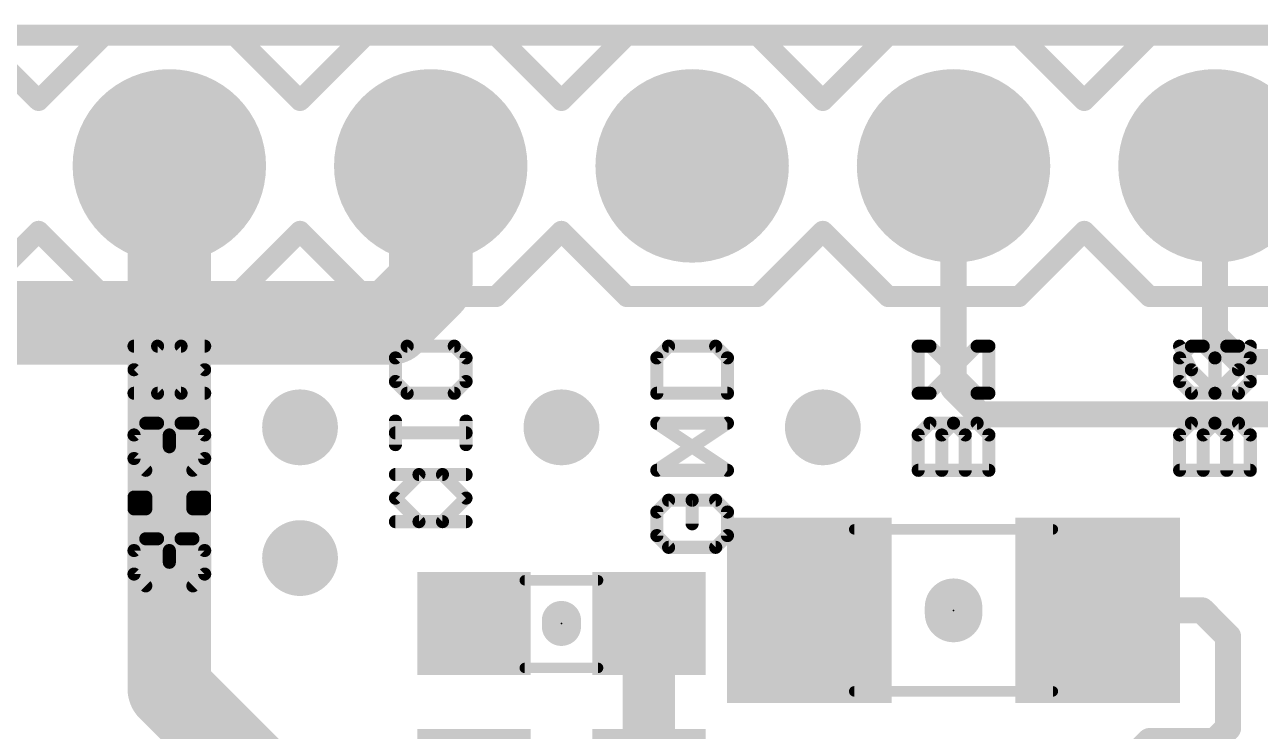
# Model space of a CAD drawing. Extents: x -3 to 111, y -18 to 20.
# Drawn here: x 10.02 to 22.03, y 13.56 to 20.42 of the extents above; entities that cross this region are included whole.
import ezdxf

# ---------------------------------------------------------------- set-up
doc = ezdxf.new("R2010")
doc.units = 0
for name, color, linetype in [('1', 12, 'CONTINUOUS'), ('16', 132, 'CONTINUOUS'), ('17', 110, 'CONTINUOUS'), ('18', 110, 'CONTINUOUS'), ('20', 53, 'CONTINUOUS'), ('21', 41, 'CONTINUOUS'), ('22', 40, 'CONTINUOUS'), ('23', 53, 'CONTINUOUS'), ('51', 53, 'CONTINUOUS')]:
    doc.layers.add(name, color=color, linetype=linetype)

# ---------------------------------------------------------------- blocks, each defined once
blk = doc.blocks.new('RECT')
blk.add_solid([(-0.5, -0.5), (0.5, -0.5), (-0.5, 0.5), (0.5, 0.5)])
blk = doc.blocks.new('ROUNDP')
at = {"const_width": 0.5}
blk.add_lwpolyline([(0, -0.25, 1), (0, 0.25, 1), (0, -0.25)], format="xyb", dxfattribs=at)
blk = doc.blocks.new('ROUNDV')
at = {"const_width": 0.5}
blk.add_lwpolyline([(0, -0.25, 1), (0, 0.25, 1), (0, -0.25)], format="xyb", dxfattribs=at)

msp = doc.modelspace()

# ---------------------------------------------------------------- linework, layer by layer
at = {"layer": '1'}
for points, const_width in [([(43.18, 20.32), (0, 20.32)], 0.2032), ([(11.43, 13.97), (11.43, 19.05)], 0.8128), ([(19.05, 16.891), (19.05, 19.05)], 0.254), ([(21.59, 17.399), (21.59, 19.05)], 0.254), ([(21.844, 17.145), (21.59, 17.399)], 0.254), ([(22.86, 17.145), (21.844, 17.145)], 0.254), ([(19.304, 16.637), (19.05, 16.891)], 0.254), ([(22.225, 16.637), (19.304, 16.637)], 0.254), ([(16.09, 13.081), (16.09, 14.605)], 0.508), ([(20.45, 14.732), (21.463, 14.732)], 0.254), ([(21.717, 14.478), (21.463, 14.732)], 0.254), ([(21.717, 13.589), (21.717, 14.478)], 0.254), ([(12.319, 13.081), (11.43, 13.97)], 0.8128), ([(21.59, 13.462), (21.717, 13.589)], 0.254), ([(20.701, 13.208), (20.955, 13.462)], 0.254), ([(20.955, 13.462), (21.59, 13.462)], 0.254)]:
    msp.add_lwpolyline(points, dxfattribs=dict(at, const_width=const_width))
for points, const_width in [([(11.6332, 19.05, 1), (11.2268, 19.05)], 0.4064), ([(19.1135, 19.05, 1), (18.9865, 19.05)], 0.127), ([(21.6535, 19.05, 1), (21.5265, 19.05)], 0.127), ([(21.6349, 17.4439, 1), (21.5451, 17.3541)], 0.127), ([(21.5265, 17.399, 1), (21.6535, 17.399)], 0.127), ([(21.844, 17.2085, 1), (21.844, 17.0815)], 0.127), ([(21.7991, 17.1001, 1), (21.8889, 17.1899)], 0.127), ([(19.0949, 16.9359, 1), (19.0051, 16.8461)], 0.127), ([(18.9865, 16.891, 1), (19.1135, 16.891)], 0.127), ([(19.304, 16.7005, 1), (19.304, 16.5735)], 0.127), ([(19.2591, 16.5921, 1), (19.3489, 16.6819)], 0.127), ([(16.217, 14.605, 1), (15.963, 14.605)], 0.254), ([(20.45, 14.7955, 1), (20.45, 14.6685)], 0.127), ([(21.5079, 14.7769, 1), (21.4181, 14.6871)], 0.127), ([(21.463, 14.6685, 1), (21.463, 14.7955)], 0.127), ([(21.7805, 14.478, 1), (21.6535, 14.478)], 0.127), ([(21.6721, 14.4331, 1), (21.7619, 14.5229)], 0.127), ([(11.5737, 14.1137, 1), (11.2863, 13.8263)], 0.4064), ([(11.2268, 13.97, 1), (11.6332, 13.97)], 0.4064), ([(21.7619, 13.5441, 1), (21.6721, 13.6339)], 0.127), ([(20.955, 13.5255, 1), (20.955, 13.3985)], 0.127), ([(20.9999, 13.4171, 1), (20.9101, 13.5069)], 0.127), ([(21.5451, 13.5069, 1), (21.6349, 13.4171)], 0.127), ([(21.59, 13.3985, 1), (21.59, 13.5255)], 0.127), ([(21.6535, 13.589, 1), (21.7805, 13.589)], 0.127)]:
    msp.add_lwpolyline(points, format="xyb", dxfattribs=dict(at, const_width=const_width))
at = {"layer": '16'}
for points, const_width in [([(43.18, 20.32), (0, 20.32)], 0.2032), ([(13.97, 19.05), (13.97, 17.907)], 0.8128), ([(13.97, 17.907), (13.589, 17.526)], 0.8128), ([(13.589, 17.526), (5.715, 17.526)], 0.8128)]:
    msp.add_lwpolyline(points, dxfattribs=dict(at, const_width=const_width))
at = {"layer": '16', "const_width": 0.4064}
for points in [[(14.1732, 19.05, 1), (13.7668, 19.05)], [(14.1137, 17.7633, 1), (13.8263, 18.0507)], [(13.7668, 17.907, 1), (14.1732, 17.907)], [(13.589, 17.3228, 1), (13.589, 17.7292)], [(13.4453, 17.6697, 1), (13.7327, 17.3823)]]:
    msp.add_lwpolyline(points, format="xyb", dxfattribs=at)
at = {"layer": '20', "const_width": 0.2032}
msp.add_lwpolyline([(0, 20.32), (43.18, 20.32)], dxfattribs=at)
at = {"layer": '21'}
for points, const_width in [([(10.16, 19.685), (9.525, 20.32)], 0.2032), ([(10.16, 19.685), (10.795, 20.32)], 0.2032), ([(10.795, 20.32), (12.065, 20.32)], 0.2032), ([(12.7, 19.685), (12.065, 20.32)], 0.2032), ([(12.7, 19.685), (13.335, 20.32)], 0.2032), ([(13.335, 20.32), (14.605, 20.32)], 0.2032), ([(15.24, 19.685), (14.605, 20.32)], 0.2032), ([(15.24, 19.685), (15.875, 20.32)], 0.2032), ([(15.875, 20.32), (17.145, 20.32)], 0.2032), ([(17.78, 19.685), (17.145, 20.32)], 0.2032), ([(17.78, 19.685), (18.415, 20.32)], 0.2032), ([(18.415, 20.32), (19.685, 20.32)], 0.2032), ([(20.32, 19.685), (19.685, 20.32)], 0.2032), ([(20.32, 19.685), (20.955, 20.32)], 0.2032), ([(20.955, 20.32), (22.225, 20.32)], 0.2032), ([(9.525, 17.78), (10.16, 18.415)], 0.2032), ([(10.795, 17.78), (10.16, 18.415)], 0.2032), ([(12.065, 17.78), (12.7, 18.415)], 0.2032), ([(13.335, 17.78), (12.7, 18.415)], 0.2032), ([(14.605, 17.78), (15.24, 18.415)], 0.2032), ([(15.875, 17.78), (15.24, 18.415)], 0.2032), ([(17.145, 17.78), (17.78, 18.415)], 0.2032), ([(18.415, 17.78), (17.78, 18.415)], 0.2032), ([(19.685, 17.78), (20.32, 18.415)], 0.2032), ([(20.955, 17.78), (20.32, 18.415)], 0.2032), ([(12.065, 17.78), (10.795, 17.78)], 0.2032), ([(14.605, 17.78), (13.335, 17.78)], 0.2032), ([(17.145, 17.78), (15.875, 17.78)], 0.2032), ([(19.685, 17.78), (18.415, 17.78)], 0.2032), ([(22.225, 17.78), (20.955, 17.78)], 0.2032), ([(11.5441, 17.2987), (11.0865, 17.2987)], 0.127), ([(11.7729, 17.0699), (11.5441, 17.2987)], 0.127), ([(13.7409, 17.2987), (13.6265, 17.1843)], 0.127), ([(14.1985, 17.2987), (13.7409, 17.2987)], 0.127), ([(14.3129, 17.1843), (14.1985, 17.2987)], 0.127), ([(16.2809, 17.2987), (16.1665, 17.1843)], 0.127), ([(16.7385, 17.2987), (16.2809, 17.2987)], 0.127), ([(16.8529, 17.1843), (16.7385, 17.2987)], 0.127), ([(18.7065, 16.8411), (18.7065, 17.2987)], 0.127), ([(18.7065, 17.2987), (18.8209, 17.2987)], 0.127), ([(18.8209, 17.2987), (19.2785, 16.8411)], 0.127), ([(21.2465, 17.2987), (21.3609, 17.0699)], 0.127), ([(21.7041, 17.2987), (21.5897, 17.1843)], 0.127), ([(21.8185, 17.2987), (21.7041, 17.2987)], 0.127), ([(21.9329, 17.1843), (21.8185, 17.2987)], 0.127), ([(13.6265, 17.1843), (13.6265, 16.9555)], 0.127), ([(14.3129, 16.9555), (14.3129, 17.1843)], 0.127), ([(16.1665, 17.1843), (16.1665, 16.8411)], 0.127), ([(16.8529, 16.8411), (16.8529, 17.1843)], 0.127), ([(21.5897, 17.1843), (21.5897, 16.8411)], 0.127), ([(21.9329, 16.9555), (21.9329, 17.1843)], 0.127), ([(11.5441, 16.8411), (11.7729, 17.0699)], 0.127), ([(21.3609, 17.0699), (21.5897, 16.8411)], 0.127), ([(13.6265, 16.9555), (13.7409, 16.8411)], 0.127), ([(14.1985, 16.8411), (14.3129, 16.9555)], 0.127), ([(21.8185, 16.8411), (21.9329, 16.9555)], 0.127), ([(11.0865, 16.8411), (11.5441, 16.8411)], 0.127), ([(13.7409, 16.8411), (14.1985, 16.8411)], 0.127), ([(16.1665, 16.8411), (16.8529, 16.8411)], 0.127), ([(19.2785, 16.8411), (19.3929, 16.8411)], 0.127), ([(21.5897, 16.8411), (21.8185, 16.8411)], 0.127), ([(11.0865, 16.4359), (11.2009, 16.5503)], 0.127), ([(11.2009, 16.5503), (11.3153, 16.5503)], 0.127), ([(11.3153, 16.5503), (11.4297, 16.4359)], 0.127), ([(11.4297, 16.4359), (11.5441, 16.5503)], 0.127), ([(11.5441, 16.5503), (11.6585, 16.5503)], 0.127), ([(11.6585, 16.5503), (11.7729, 16.4359)], 0.127), ([(13.6265, 16.3421), (13.6265, 16.5709)], 0.127), ([(14.3129, 16.3421), (14.3129, 16.5709)], 0.127), ([(16.1665, 16.0927), (16.8529, 16.5503)], 0.127), ([(16.8529, 16.5503), (16.1665, 16.5503)], 0.127), ([(18.7065, 16.4359), (18.8209, 16.5503)], 0.127), ([(18.8209, 16.5503), (19.0497, 16.5503)], 0.127), ([(19.0497, 16.5503), (19.1641, 16.4359)], 0.127), ([(21.2465, 16.4359), (21.3609, 16.5503)], 0.127), ([(21.3609, 16.5503), (21.5897, 16.5503)], 0.127), ([(21.5897, 16.5503), (21.7041, 16.4359)], 0.127), ([(11.0865, 16.2071), (11.0865, 16.4359)], 0.127), ([(11.4297, 16.4359), (11.4297, 16.3215)], 0.127), ([(11.7729, 16.4359), (11.7729, 16.2071)], 0.127), ([(14.3129, 16.4565), (13.6265, 16.4565)], 0.127), ([(18.7065, 16.0927), (18.7065, 16.4359)], 0.127), ([(19.1641, 16.4359), (19.1641, 16.0927)], 0.127), ([(21.2465, 16.0927), (21.2465, 16.4359)], 0.127), ([(21.7041, 16.4359), (21.7041, 16.0927)], 0.127), ([(11.2009, 16.0927), (11.0865, 16.2071)], 0.127), ([(11.7729, 16.2071), (11.6585, 16.0927)], 0.127), ([(14.0841, 16.0513), (13.6265, 16.0513)], 0.127), ([(14.3129, 15.8225), (14.0841, 16.0513)], 0.127), ([(16.8529, 16.0927), (16.1665, 16.0927)], 0.127), ([(19.3929, 16.0927), (18.7065, 16.0927)], 0.127), ([(21.9329, 16.0927), (21.2465, 16.0927)], 0.127), ([(11.6585, 15.7185), (11.6585, 15.8329)], 0.127), ([(11.6585, 15.8329), (11.7729, 15.8329)], 0.127), ([(11.7729, 15.8329), (11.7729, 15.7185)], 0.127), ([(14.0841, 15.5937), (14.3129, 15.8225)], 0.127), ([(16.2809, 15.8018), (16.1665, 15.6874)], 0.127), ([(16.7385, 15.8018), (16.5097, 15.8018)], 0.127), ([(16.5097, 15.8018), (16.5097, 15.573)], 0.127), ([(16.8529, 15.6874), (16.7385, 15.8018)], 0.127), ([(11.7729, 15.7185), (11.6585, 15.7185)], 0.127), ([(16.1665, 15.6874), (16.1665, 15.4587)], 0.127), ([(16.8529, 15.4587), (16.8529, 15.6874)], 0.127), ([(13.6265, 15.5937), (14.0841, 15.5937)], 0.127), ([(11.0865, 15.3132), (11.2009, 15.4276)], 0.127), ([(11.2009, 15.4276), (11.3153, 15.4276)], 0.127), ([(11.3153, 15.4276), (11.4297, 15.3132)], 0.127), ([(11.4297, 15.3132), (11.5441, 15.4276)], 0.127), ([(11.5441, 15.4276), (11.6585, 15.4276)], 0.127), ([(11.6585, 15.4276), (11.7729, 15.3132)], 0.127), ([(16.1665, 15.4587), (16.2809, 15.3443)], 0.127), ([(16.7385, 15.3443), (16.8529, 15.4587)], 0.127), ([(11.0865, 15.0844), (11.0865, 15.3132)], 0.127), ([(11.4297, 15.3132), (11.4297, 15.1988)], 0.127), ([(11.7729, 15.3132), (11.7729, 15.0844)], 0.127), ([(16.2809, 15.3443), (16.7385, 15.3443)], 0.127), ([(11.2009, 14.97), (11.0865, 15.0844)], 0.127), ([(11.7729, 15.0844), (11.6585, 14.97)], 0.127), ([(19.05, 14.7015), (19.05, 14.7625)], 0.5588), ([(15.24, 14.5771), (15.24, 14.6329)], 0.381)]:
    msp.add_lwpolyline(points, dxfattribs=dict(at, const_width=const_width))
for points, const_width in [([(10.795, 20.3708, 1), (10.795, 20.2692)], 0.1016), ([(10.8309, 20.2841, 1), (10.7591, 20.3559)], 0.1016), ([(12.1009, 20.3559, 1), (12.0291, 20.2841)], 0.1016), ([(12.065, 20.2692, 1), (12.065, 20.3708)], 0.1016), ([(13.335, 20.3708, 1), (13.335, 20.2692)], 0.1016), ([(13.3709, 20.2841, 1), (13.2991, 20.3559)], 0.1016), ([(14.6409, 20.3559, 1), (14.5691, 20.2841)], 0.1016), ([(14.605, 20.2692, 1), (14.605, 20.3708)], 0.1016), ([(15.875, 20.3708, 1), (15.875, 20.2692)], 0.1016), ([(15.9109, 20.2841, 1), (15.8391, 20.3559)], 0.1016), ([(17.1809, 20.3559, 1), (17.1091, 20.2841)], 0.1016), ([(17.145, 20.2692, 1), (17.145, 20.3708)], 0.1016), ([(18.415, 20.3708, 1), (18.415, 20.2692)], 0.1016), ([(18.4509, 20.2841, 1), (18.3791, 20.3559)], 0.1016), ([(19.7209, 20.3559, 1), (19.6491, 20.2841)], 0.1016), ([(19.685, 20.2692, 1), (19.685, 20.3708)], 0.1016), ([(20.955, 20.3708, 1), (20.955, 20.2692)], 0.1016), ([(20.9909, 20.2841, 1), (20.9191, 20.3559)], 0.1016), ([(10.1241, 19.7209, 1), (10.1959, 19.6491)], 0.1016), ([(10.1241, 19.6491, 1), (10.1959, 19.7209)], 0.1016), ([(12.6641, 19.7209, 1), (12.7359, 19.6491)], 0.1016), ([(12.6641, 19.6491, 1), (12.7359, 19.7209)], 0.1016), ([(15.2041, 19.7209, 1), (15.2759, 19.6491)], 0.1016), ([(15.2041, 19.6491, 1), (15.2759, 19.7209)], 0.1016), ([(17.7441, 19.7209, 1), (17.8159, 19.6491)], 0.1016), ([(17.7441, 19.6491, 1), (17.8159, 19.7209)], 0.1016), ([(20.2841, 19.7209, 1), (20.3559, 19.6491)], 0.1016), ([(20.2841, 19.6491, 1), (20.3559, 19.7209)], 0.1016), ([(10.1959, 18.4509, 1), (10.1241, 18.3791)], 0.1016), ([(10.1959, 18.3791, 1), (10.1241, 18.4509)], 0.1016), ([(12.7359, 18.4509, 1), (12.6641, 18.3791)], 0.1016), ([(12.7359, 18.3791, 1), (12.6641, 18.4509)], 0.1016), ([(15.2759, 18.4509, 1), (15.2041, 18.3791)], 0.1016), ([(15.2759, 18.3791, 1), (15.2041, 18.4509)], 0.1016), ([(17.8159, 18.4509, 1), (17.7441, 18.3791)], 0.1016), ([(17.8159, 18.3791, 1), (17.7441, 18.4509)], 0.1016), ([(20.3559, 18.4509, 1), (20.2841, 18.3791)], 0.1016), ([(20.3559, 18.3791, 1), (20.2841, 18.4509)], 0.1016), ([(10.795, 17.8308, 1), (10.795, 17.7292)], 0.1016), ([(10.7591, 17.7441, 1), (10.8309, 17.8159)], 0.1016), ([(12.0291, 17.8159, 1), (12.1009, 17.7441)], 0.1016), ([(12.065, 17.7292, 1), (12.065, 17.8308)], 0.1016), ([(13.335, 17.8308, 1), (13.335, 17.7292)], 0.1016), ([(13.2991, 17.7441, 1), (13.3709, 17.8159)], 0.1016), ([(14.5691, 17.8159, 1), (14.6409, 17.7441)], 0.1016), ([(14.605, 17.7292, 1), (14.605, 17.8308)], 0.1016), ([(15.875, 17.8308, 1), (15.875, 17.7292)], 0.1016), ([(15.8391, 17.7441, 1), (15.9109, 17.8159)], 0.1016), ([(17.1091, 17.8159, 1), (17.1809, 17.7441)], 0.1016), ([(17.145, 17.7292, 1), (17.145, 17.8308)], 0.1016), ([(18.415, 17.8308, 1), (18.415, 17.7292)], 0.1016), ([(18.3791, 17.7441, 1), (18.4509, 17.8159)], 0.1016), ([(19.6491, 17.8159, 1), (19.7209, 17.7441)], 0.1016), ([(19.685, 17.7292, 1), (19.685, 17.8308)], 0.1016), ([(20.955, 17.8308, 1), (20.955, 17.7292)], 0.1016), ([(20.9191, 17.7441, 1), (20.9909, 17.8159)], 0.1016), ([(11.0865, 17.3304, 1), (11.0865, 17.2669)], 0.0635), ([(11.5666, 17.3211, 1), (11.5217, 17.2762)], 0.0635), ([(11.5441, 17.2669, 1), (11.5441, 17.3304)], 0.0635), ([(13.7409, 17.3304, 1), (13.7409, 17.2669)], 0.0635), ([(13.7634, 17.2762, 1), (13.7185, 17.3211)], 0.0635), ([(14.221, 17.3211, 1), (14.1761, 17.2762)], 0.0635), ([(14.1985, 17.2669, 1), (14.1985, 17.3304)], 0.0635), ([(16.2809, 17.3304, 1), (16.2809, 17.2669)], 0.0635), ([(16.3034, 17.2762, 1), (16.2585, 17.3211)], 0.0635), ([(16.761, 17.3211, 1), (16.7161, 17.2762)], 0.0635), ([(16.7385, 17.2669, 1), (16.7385, 17.3304)], 0.0635), ([(18.7065, 17.3304, 1), (18.7065, 17.2669)], 0.0635), ([(18.7383, 17.2987, 1), (18.6748, 17.2987)], 0.0635), ([(18.8434, 17.3211, 1), (18.7985, 17.2762)], 0.0635), ([(18.8209, 17.2669, 1), (18.8209, 17.3304)], 0.0635), ([(21.2749, 17.3129, 1), (21.2181, 17.2845)], 0.0635), ([(21.7041, 17.3304, 1), (21.7041, 17.2669)], 0.0635), ([(21.7266, 17.2762, 1), (21.6817, 17.3211)], 0.0635), ([(21.841, 17.3211, 1), (21.7961, 17.2762)], 0.0635), ([(21.8185, 17.2669, 1), (21.8185, 17.3304)], 0.0635), ([(13.6583, 17.1843, 1), (13.5948, 17.1843)], 0.0635), ([(13.6041, 17.2067, 1), (13.649, 17.1618)], 0.0635), ([(14.3447, 17.1843, 1), (14.2812, 17.1843)], 0.0635), ([(14.2904, 17.1618, 1), (14.3354, 17.2067)], 0.0635), ([(16.1983, 17.1843, 1), (16.1348, 17.1843)], 0.0635), ([(16.1441, 17.2067, 1), (16.189, 17.1618)], 0.0635), ([(16.8847, 17.1843, 1), (16.8212, 17.1843)], 0.0635), ([(16.8304, 17.1618, 1), (16.8754, 17.2067)], 0.0635), ([(21.6215, 17.1843, 1), (21.558, 17.1843)], 0.0635), ([(21.5673, 17.2067, 1), (21.6122, 17.1618)], 0.0635), ([(21.9646, 17.1843, 1), (21.9012, 17.1843)], 0.0635), ([(21.9104, 17.1618, 1), (21.9554, 17.2067)], 0.0635), ([(11.7954, 17.0474, 1), (11.7504, 17.0923)], 0.0635), ([(11.7504, 17.0474, 1), (11.7954, 17.0923)], 0.0635), ([(21.3834, 17.0923, 1), (21.3385, 17.0474)], 0.0635), ([(21.3325, 17.0557, 1), (21.3893, 17.0841)], 0.0635), ([(13.5948, 16.9555, 1), (13.6583, 16.9555)], 0.0635), ([(13.649, 16.9779, 1), (13.6041, 16.933)], 0.0635), ([(14.2812, 16.9555, 1), (14.3447, 16.9555)], 0.0635), ([(14.3354, 16.933, 1), (14.2904, 16.9779)], 0.0635), ([(21.9012, 16.9555, 1), (21.9646, 16.9555)], 0.0635), ([(21.9554, 16.933, 1), (21.9104, 16.9779)], 0.0635), ([(11.0865, 16.8728, 1), (11.0865, 16.8093)], 0.0635), ([(11.5217, 16.8635, 1), (11.5666, 16.8186)], 0.0635), ([(11.5441, 16.8093, 1), (11.5441, 16.8728)], 0.0635), ([(13.7409, 16.8728, 1), (13.7409, 16.8093)], 0.0635), ([(13.7185, 16.8186, 1), (13.7634, 16.8635)], 0.0635), ([(14.1761, 16.8635, 1), (14.221, 16.8186)], 0.0635), ([(14.1985, 16.8093, 1), (14.1985, 16.8728)], 0.0635), ([(16.1665, 16.8728, 1), (16.1665, 16.8093)], 0.0635), ([(16.1348, 16.8411, 1), (16.1983, 16.8411)], 0.0635), ([(16.8212, 16.8411, 1), (16.8847, 16.8411)], 0.0635), ([(16.8529, 16.8093, 1), (16.8529, 16.8728)], 0.0635), ([(18.6748, 16.8411, 1), (18.7383, 16.8411)], 0.0635), ([(19.2785, 16.8728, 1), (19.2785, 16.8093)], 0.0635), ([(19.2561, 16.8186, 1), (19.301, 16.8635)], 0.0635), ([(19.3929, 16.8093, 1), (19.3929, 16.8728)], 0.0635), ([(21.5897, 16.8728, 1), (21.5897, 16.8093)], 0.0635), ([(21.558, 16.8411, 1), (21.6215, 16.8411)], 0.0635), ([(21.5673, 16.8186, 1), (21.6122, 16.8635)], 0.0635), ([(21.7961, 16.8635, 1), (21.841, 16.8186)], 0.0635), ([(21.8185, 16.8093, 1), (21.8185, 16.8728)], 0.0635), ([(11.2009, 16.582, 1), (11.2009, 16.5185)], 0.0635), ([(11.2234, 16.5278, 1), (11.1785, 16.5727)], 0.0635), ([(11.3378, 16.5727, 1), (11.2929, 16.5278)], 0.0635), ([(11.3153, 16.5185, 1), (11.3153, 16.582)], 0.0635), ([(11.5441, 16.582, 1), (11.5441, 16.5185)], 0.0635), ([(11.5666, 16.5278, 1), (11.5217, 16.5727)], 0.0635), ([(11.681, 16.5727, 1), (11.6361, 16.5278)], 0.0635), ([(11.6585, 16.5185, 1), (11.6585, 16.582)], 0.0635), ([(13.6583, 16.5709, 1), (13.5948, 16.5709)], 0.0635), ([(14.3447, 16.5709, 1), (14.2812, 16.5709)], 0.0635), ([(16.1665, 16.582, 1), (16.1665, 16.5185)], 0.0635), ([(16.8705, 16.5238, 1), (16.8353, 16.5767)], 0.0635), ([(16.8529, 16.5185, 1), (16.8529, 16.582)], 0.0635), ([(18.8209, 16.582, 1), (18.8209, 16.5185)], 0.0635), ([(18.8434, 16.5278, 1), (18.7985, 16.5727)], 0.0635), ([(19.0722, 16.5727, 1), (19.0273, 16.5278)], 0.0635), ([(19.0497, 16.5185, 1), (19.0497, 16.582)], 0.0635), ([(21.3609, 16.582, 1), (21.3609, 16.5185)], 0.0635), ([(21.3834, 16.5278, 1), (21.3385, 16.5727)], 0.0635), ([(21.6122, 16.5727, 1), (21.5673, 16.5278)], 0.0635), ([(21.5897, 16.5185, 1), (21.5897, 16.582)], 0.0635), ([(11.1183, 16.4359, 1), (11.0548, 16.4359)], 0.0635), ([(11.0641, 16.4583, 1), (11.109, 16.4134)], 0.0635), ([(11.4615, 16.4359, 1), (11.398, 16.4359)], 0.0635), ([(11.4073, 16.4583, 1), (11.4522, 16.4134)], 0.0635), ([(11.4073, 16.4134, 1), (11.4522, 16.4583)], 0.0635), ([(11.8047, 16.4359, 1), (11.7411, 16.4359)], 0.0635), ([(11.7504, 16.4134, 1), (11.7954, 16.4583)], 0.0635), ([(13.6265, 16.4883, 1), (13.6265, 16.4248)], 0.0635), ([(14.3129, 16.4248, 1), (14.3129, 16.4883)], 0.0635), ([(18.7383, 16.4359, 1), (18.6748, 16.4359)], 0.0635), ([(18.6841, 16.4583, 1), (18.729, 16.4134)], 0.0635), ([(19.1959, 16.4359, 1), (19.1324, 16.4359)], 0.0635), ([(19.1417, 16.4134, 1), (19.1866, 16.4583)], 0.0635), ([(21.2783, 16.4359, 1), (21.2148, 16.4359)], 0.0635), ([(21.2241, 16.4583, 1), (21.269, 16.4134)], 0.0635), ([(21.7359, 16.4359, 1), (21.6724, 16.4359)], 0.0635), ([(21.6817, 16.4134, 1), (21.7266, 16.4583)], 0.0635), ([(11.398, 16.3215, 1), (11.4615, 16.3215)], 0.0635), ([(13.5948, 16.3421, 1), (13.6583, 16.3421)], 0.0635), ([(14.2812, 16.3421, 1), (14.3447, 16.3421)], 0.0635), ([(11.0548, 16.2071, 1), (11.1183, 16.2071)], 0.0635), ([(11.109, 16.2295, 1), (11.0641, 16.1846)], 0.0635), ([(11.7411, 16.2071, 1), (11.8047, 16.2071)], 0.0635), ([(11.7954, 16.1846, 1), (11.7504, 16.2295)], 0.0635), ([(11.1785, 16.0702, 1), (11.2234, 16.1151)], 0.0635), ([(11.6361, 16.1151, 1), (11.681, 16.0702)], 0.0635), ([(13.6265, 16.0831, 1), (13.6265, 16.0196)], 0.0635), ([(14.1066, 16.0738, 1), (14.0617, 16.0289)], 0.0635), ([(14.0841, 16.0196, 1), (14.0841, 16.0831)], 0.0635), ([(16.1665, 16.1244, 1), (16.1665, 16.0609)], 0.0635), ([(16.1489, 16.1191, 1), (16.1841, 16.0663)], 0.0635), ([(16.8529, 16.0609, 1), (16.8529, 16.1244)], 0.0635), ([(18.7065, 16.1244, 1), (18.7065, 16.0609)], 0.0635), ([(18.6748, 16.0927, 1), (18.7383, 16.0927)], 0.0635), ([(19.1324, 16.0927, 1), (19.1959, 16.0927)], 0.0635), ([(19.3929, 16.0609, 1), (19.3929, 16.1244)], 0.0635), ([(21.2465, 16.1244, 1), (21.2465, 16.0609)], 0.0635), ([(21.2148, 16.0927, 1), (21.2783, 16.0927)], 0.0635), ([(21.6724, 16.0927, 1), (21.7359, 16.0927)], 0.0635), ([(21.9329, 16.0609, 1), (21.9329, 16.1244)], 0.0635), ([(11.6903, 15.8329, 1), (11.6268, 15.8329)], 0.0635), ([(11.6585, 15.8646, 1), (11.6585, 15.8011)], 0.0635), ([(11.8047, 15.8329, 1), (11.7411, 15.8329)], 0.0635), ([(11.7729, 15.8011, 1), (11.7729, 15.8646)], 0.0635), ([(14.3354, 15.8001, 1), (14.2904, 15.845)], 0.0635), ([(14.2904, 15.8001, 1), (14.3354, 15.845)], 0.0635), ([(16.3034, 15.7794, 1), (16.2585, 15.8243)], 0.0635), ([(16.5097, 15.8336, 1), (16.5097, 15.7701)], 0.0635), ([(16.5415, 15.8018, 1), (16.478, 15.8018)], 0.0635), ([(16.761, 15.8243, 1), (16.7161, 15.7794)], 0.0635), ([(16.7385, 15.7701, 1), (16.7385, 15.8336)], 0.0635), ([(11.6585, 15.7502, 1), (11.6585, 15.6867)], 0.0635), ([(11.6268, 15.7185, 1), (11.6903, 15.7185)], 0.0635), ([(11.7411, 15.7185, 1), (11.8047, 15.7185)], 0.0635), ([(11.7729, 15.6867, 1), (11.7729, 15.7502)], 0.0635), ([(16.1983, 15.6874, 1), (16.1348, 15.6874)], 0.0635), ([(16.1441, 15.7099, 1), (16.189, 15.665)], 0.0635), ([(16.8847, 15.6874, 1), (16.8212, 15.6874)], 0.0635), ([(16.8304, 15.665, 1), (16.8754, 15.7099)], 0.0635), ([(13.6265, 15.6255, 1), (13.6265, 15.562)], 0.0635), ([(14.0617, 15.6162, 1), (14.1066, 15.5713)], 0.0635), ([(14.0841, 15.562, 1), (14.0841, 15.6255)], 0.0635), ([(11.2009, 15.4594, 1), (11.2009, 15.3959)], 0.0635), ([(11.2234, 15.4052, 1), (11.1785, 15.4501)], 0.0635), ([(11.3378, 15.4501, 1), (11.2929, 15.4052)], 0.0635), ([(11.3153, 15.3959, 1), (11.3153, 15.4594)], 0.0635), ([(11.5441, 15.4594, 1), (11.5441, 15.3959)], 0.0635), ([(11.5666, 15.4052, 1), (11.5217, 15.4501)], 0.0635), ([(11.681, 15.4501, 1), (11.6361, 15.4052)], 0.0635), ([(11.6585, 15.3959, 1), (11.6585, 15.4594)], 0.0635), ([(16.1348, 15.4587, 1), (16.1983, 15.4587)], 0.0635), ([(16.189, 15.4811, 1), (16.1441, 15.4362)], 0.0635), ([(16.478, 15.573, 1), (16.5415, 15.573)], 0.0635), ([(16.8212, 15.4587, 1), (16.8847, 15.4587)], 0.0635), ([(16.8754, 15.4362, 1), (16.8304, 15.4811)], 0.0635), ([(11.1183, 15.3132, 1), (11.0548, 15.3132)], 0.0635), ([(11.0641, 15.3357, 1), (11.109, 15.2908)], 0.0635), ([(11.4615, 15.3132, 1), (11.398, 15.3132)], 0.0635), ([(11.4073, 15.3357, 1), (11.4522, 15.2908)], 0.0635), ([(11.4073, 15.2908, 1), (11.4522, 15.3357)], 0.0635), ([(11.8047, 15.3132, 1), (11.7411, 15.3132)], 0.0635), ([(11.7504, 15.2908, 1), (11.7954, 15.3357)], 0.0635), ([(16.2809, 15.376, 1), (16.2809, 15.3125)], 0.0635), ([(16.2585, 15.3218, 1), (16.3034, 15.3667)], 0.0635), ([(16.7161, 15.3667, 1), (16.761, 15.3218)], 0.0635), ([(16.7385, 15.3125, 1), (16.7385, 15.376)], 0.0635), ([(11.109, 15.1069, 1), (11.0641, 15.062)], 0.0635), ([(11.398, 15.1988, 1), (11.4615, 15.1988)], 0.0635), ([(11.7954, 15.062, 1), (11.7504, 15.1069)], 0.0635), ([(11.0548, 15.0844, 1), (11.1183, 15.0844)], 0.0635), ([(11.1785, 14.9476, 1), (11.2234, 14.9925)], 0.0635), ([(11.6361, 14.9925, 1), (11.681, 14.9476)], 0.0635), ([(11.7411, 15.0844, 1), (11.8047, 15.0844)], 0.0635), ([(19.1897, 14.7625, 1), (18.9103, 14.7625)], 0.2794), ([(15.3353, 14.6329, 1), (15.1448, 14.6329)], 0.1905), ([(18.9103, 14.7015, 1), (19.1897, 14.7015)], 0.2794), ([(15.1448, 14.5771, 1), (15.3353, 14.5771)], 0.1905)]:
    msp.add_lwpolyline(points, format="xyb", dxfattribs=dict(at, const_width=const_width))
at = {"layer": '22', "const_width": 0.127}
for points in [[(11.0871, 17.0699), (11.3159, 17.2987)], [(11.3159, 17.2987), (11.7735, 17.2987)], [(13.6271, 17.1843), (13.7415, 17.2987)], [(13.7415, 17.2987), (14.1991, 17.2987)], [(14.1991, 17.2987), (14.3135, 17.1843)], [(16.1671, 17.1843), (16.2815, 17.2987)], [(16.2815, 17.2987), (16.7391, 17.2987)], [(16.7391, 17.2987), (16.8535, 17.1843)], [(19.2791, 17.2987), (18.8215, 16.8411)], [(19.3935, 17.2987), (19.2791, 17.2987)], [(19.3935, 16.8411), (19.3935, 17.2987)], [(21.2471, 17.1843), (21.3615, 17.2987)], [(21.3615, 17.2987), (21.4759, 17.2987)], [(21.4759, 17.2987), (21.5903, 17.1843)], [(21.9335, 17.2987), (21.8191, 17.0699)], [(13.6271, 16.9555), (13.6271, 17.1843)], [(14.3135, 17.1843), (14.3135, 16.9555)], [(16.1671, 16.8411), (16.1671, 17.1843)], [(16.8535, 17.1843), (16.8535, 16.8411)], [(21.2471, 16.9555), (21.2471, 17.1843)], [(21.5903, 17.1843), (21.5903, 16.8411)], [(11.3159, 16.8411), (11.0871, 17.0699)], [(21.8191, 17.0699), (21.5903, 16.8411)], [(13.7415, 16.8411), (13.6271, 16.9555)], [(14.3135, 16.9555), (14.1991, 16.8411)], [(21.3615, 16.8411), (21.2471, 16.9555)], [(11.7735, 16.8411), (11.3159, 16.8411)], [(14.1991, 16.8411), (13.7415, 16.8411)], [(16.8535, 16.8411), (16.1671, 16.8411)], [(18.8215, 16.8411), (18.7071, 16.8411)], [(21.5903, 16.8411), (21.3615, 16.8411)], [(11.2015, 16.5503), (11.0871, 16.4359)], [(11.3159, 16.5503), (11.2015, 16.5503)], [(11.4303, 16.4359), (11.3159, 16.5503)], [(11.5447, 16.5503), (11.4303, 16.4359)], [(11.6591, 16.5503), (11.5447, 16.5503)], [(11.7735, 16.4359), (11.6591, 16.5503)], [(13.6271, 16.3421), (13.6271, 16.5709)], [(14.3135, 16.3421), (14.3135, 16.5709)], [(16.8535, 16.0927), (16.1671, 16.5503)], [(16.1671, 16.5503), (16.8535, 16.5503)], [(19.0503, 16.5503), (18.9359, 16.4359)], [(19.2791, 16.5503), (19.0503, 16.5503)], [(19.3935, 16.4359), (19.2791, 16.5503)], [(21.5903, 16.5503), (21.4759, 16.4359)], [(21.8191, 16.5503), (21.5903, 16.5503)], [(21.9335, 16.4359), (21.8191, 16.5503)], [(11.0871, 16.4359), (11.0871, 16.2071)], [(11.4303, 16.4359), (11.4303, 16.3215)], [(11.7735, 16.2071), (11.7735, 16.4359)], [(13.6271, 16.4565), (14.3135, 16.4565)], [(18.9359, 16.4359), (18.9359, 16.0927)], [(19.3935, 16.0927), (19.3935, 16.4359)], [(21.4759, 16.4359), (21.4759, 16.0927)], [(21.9335, 16.0927), (21.9335, 16.4359)], [(11.0871, 16.2071), (11.2015, 16.0927)], [(11.6591, 16.0927), (11.7735, 16.2071)], [(13.6271, 15.8225), (13.8559, 16.0513)], [(13.8559, 16.0513), (14.3135, 16.0513)], [(16.1671, 16.0927), (16.8535, 16.0927)], [(18.7071, 16.0927), (19.3935, 16.0927)], [(21.2471, 16.0927), (21.9335, 16.0927)], [(11.2015, 15.8329), (11.0871, 15.8329)], [(11.0871, 15.8329), (11.0871, 15.7185)], [(11.2015, 15.7185), (11.2015, 15.8329)], [(13.8559, 15.5937), (13.6271, 15.8225)], [(16.1671, 15.6874), (16.2815, 15.8018)], [(16.2815, 15.8018), (16.5103, 15.8018)], [(16.5103, 15.8018), (16.5103, 15.573)], [(16.7391, 15.8018), (16.8535, 15.6874)], [(11.0871, 15.7185), (11.2015, 15.7185)], [(16.1671, 15.4587), (16.1671, 15.6874)], [(16.8535, 15.6874), (16.8535, 15.4587)], [(14.3135, 15.5937), (13.8559, 15.5937)], [(11.2015, 15.4276), (11.0871, 15.3132)], [(11.3159, 15.4276), (11.2015, 15.4276)], [(11.4303, 15.3132), (11.3159, 15.4276)], [(11.5447, 15.4276), (11.4303, 15.3132)], [(11.6591, 15.4276), (11.5447, 15.4276)], [(11.7735, 15.3132), (11.6591, 15.4276)], [(16.2815, 15.3443), (16.1671, 15.4587)], [(16.8535, 15.4587), (16.7391, 15.3443)], [(11.0871, 15.3132), (11.0871, 15.0844)], [(11.4303, 15.3132), (11.4303, 15.1988)], [(11.7735, 15.0844), (11.7735, 15.3132)], [(16.7391, 15.3443), (16.2815, 15.3443)], [(11.0871, 15.0844), (11.2015, 14.97)], [(11.6591, 14.97), (11.7735, 15.0844)]]:
    msp.add_lwpolyline(points, dxfattribs=at)
at = {"layer": '22', "const_width": 0.0635}
for points in [[(11.3159, 17.3304, 1), (11.3159, 17.2669)], [(11.3383, 17.2762, 1), (11.2934, 17.3211)], [(11.7735, 17.2669, 1), (11.7735, 17.3304)], [(13.7415, 17.3304, 1), (13.7415, 17.2669)], [(13.7639, 17.2762, 1), (13.719, 17.3211)], [(14.2215, 17.3211, 1), (14.1766, 17.2762)], [(14.1991, 17.2669, 1), (14.1991, 17.3304)], [(16.2815, 17.3304, 1), (16.2815, 17.2669)], [(16.3039, 17.2762, 1), (16.259, 17.3211)], [(16.7615, 17.3211, 1), (16.7166, 17.2762)], [(16.7391, 17.2669, 1), (16.7391, 17.3304)], [(19.2791, 17.3304, 1), (19.2791, 17.2669)], [(19.3015, 17.2762, 1), (19.2566, 17.3211)], [(19.4252, 17.2987, 1), (19.3617, 17.2987)], [(19.3935, 17.2669, 1), (19.3935, 17.3304)], [(21.3615, 17.3304, 1), (21.3615, 17.2669)], [(21.3839, 17.2762, 1), (21.339, 17.3211)], [(21.4983, 17.3211, 1), (21.4534, 17.2762)], [(21.4759, 17.2669, 1), (21.4759, 17.3304)], [(21.9619, 17.2845, 1), (21.9051, 17.3129)], [(13.6589, 17.1843, 1), (13.5953, 17.1843)], [(13.6046, 17.2067, 1), (13.6496, 17.1618)], [(14.3452, 17.1843, 1), (14.2817, 17.1843)], [(14.291, 17.1618, 1), (14.3359, 17.2067)], [(16.1446, 17.2067, 1), (16.1896, 17.1618)], [(16.1989, 17.1843, 1), (16.1354, 17.1843)], [(16.8852, 17.1843, 1), (16.8217, 17.1843)], [(16.831, 17.1618, 1), (16.8759, 17.2067)], [(21.2246, 17.2067, 1), (21.2696, 17.1618)], [(21.2788, 17.1843, 1), (21.2154, 17.1843)], [(21.622, 17.1843, 1), (21.5585, 17.1843)], [(21.5678, 17.1618, 1), (21.6127, 17.2067)], [(11.1096, 17.0923, 1), (11.0646, 17.0474)], [(11.0646, 17.0923, 1), (11.1096, 17.0474)], [(21.7907, 17.0841, 1), (21.8475, 17.0557)], [(21.8415, 17.0474, 1), (21.7966, 17.0923)], [(13.5953, 16.9555, 1), (13.6589, 16.9555)], [(13.6496, 16.9779, 1), (13.6046, 16.933)], [(14.2817, 16.9555, 1), (14.3452, 16.9555)], [(14.3359, 16.933, 1), (14.291, 16.9779)], [(21.2696, 16.9779, 1), (21.2246, 16.933)], [(21.2154, 16.9555, 1), (21.2788, 16.9555)], [(11.3159, 16.8728, 1), (11.3159, 16.8093)], [(11.2934, 16.8186, 1), (11.3383, 16.8635)], [(11.7735, 16.8093, 1), (11.7735, 16.8728)], [(13.7415, 16.8728, 1), (13.7415, 16.8093)], [(13.719, 16.8186, 1), (13.7639, 16.8635)], [(14.1766, 16.8635, 1), (14.2215, 16.8186)], [(14.1991, 16.8093, 1), (14.1991, 16.8728)], [(16.1671, 16.8728, 1), (16.1671, 16.8093)], [(16.1354, 16.8411, 1), (16.1989, 16.8411)], [(16.8217, 16.8411, 1), (16.8852, 16.8411)], [(16.8535, 16.8093, 1), (16.8535, 16.8728)], [(18.7071, 16.8728, 1), (18.7071, 16.8093)], [(18.799, 16.8635, 1), (18.8439, 16.8186)], [(18.8215, 16.8093, 1), (18.8215, 16.8728)], [(19.3617, 16.8411, 1), (19.4252, 16.8411)], [(21.3615, 16.8728, 1), (21.3615, 16.8093)], [(21.339, 16.8186, 1), (21.3839, 16.8635)], [(21.5585, 16.8411, 1), (21.622, 16.8411)], [(21.5678, 16.8635, 1), (21.6127, 16.8186)], [(21.5903, 16.8093, 1), (21.5903, 16.8728)], [(11.2015, 16.582, 1), (11.2015, 16.5185)], [(11.2239, 16.5278, 1), (11.179, 16.5727)], [(11.3383, 16.5727, 1), (11.2934, 16.5278)], [(11.3159, 16.5185, 1), (11.3159, 16.582)], [(11.5447, 16.582, 1), (11.5447, 16.5185)], [(11.5671, 16.5278, 1), (11.5222, 16.5727)], [(11.6815, 16.5727, 1), (11.6366, 16.5278)], [(11.6591, 16.5185, 1), (11.6591, 16.582)], [(13.6589, 16.5709, 1), (13.5953, 16.5709)], [(14.3452, 16.5709, 1), (14.2817, 16.5709)], [(16.1847, 16.5767, 1), (16.1495, 16.5238)], [(16.1671, 16.582, 1), (16.1671, 16.5185)], [(16.8535, 16.5185, 1), (16.8535, 16.582)], [(19.0503, 16.582, 1), (19.0503, 16.5185)], [(19.0727, 16.5278, 1), (19.0278, 16.5727)], [(19.3015, 16.5727, 1), (19.2566, 16.5278)], [(19.2791, 16.5185, 1), (19.2791, 16.582)], [(21.5903, 16.582, 1), (21.5903, 16.5185)], [(21.6127, 16.5278, 1), (21.5678, 16.5727)], [(21.8415, 16.5727, 1), (21.7966, 16.5278)], [(21.8191, 16.5185, 1), (21.8191, 16.582)], [(11.0646, 16.4583, 1), (11.1096, 16.4134)], [(11.1189, 16.4359, 1), (11.0554, 16.4359)], [(11.462, 16.4359, 1), (11.3985, 16.4359)], [(11.4078, 16.4583, 1), (11.4527, 16.4134)], [(11.4078, 16.4134, 1), (11.4527, 16.4583)], [(11.8052, 16.4359, 1), (11.7417, 16.4359)], [(11.751, 16.4134, 1), (11.7959, 16.4583)], [(13.6271, 16.4883, 1), (13.6271, 16.4248)], [(14.3135, 16.4248, 1), (14.3135, 16.4883)], [(18.9676, 16.4359, 1), (18.9041, 16.4359)], [(18.9134, 16.4583, 1), (18.9583, 16.4134)], [(19.4252, 16.4359, 1), (19.3617, 16.4359)], [(19.371, 16.4134, 1), (19.4159, 16.4583)], [(21.5076, 16.4359, 1), (21.4441, 16.4359)], [(21.4534, 16.4583, 1), (21.4983, 16.4134)], [(21.9652, 16.4359, 1), (21.9017, 16.4359)], [(21.911, 16.4134, 1), (21.9559, 16.4583)], [(11.3985, 16.3215, 1), (11.462, 16.3215)], [(13.5953, 16.3421, 1), (13.6589, 16.3421)], [(14.2817, 16.3421, 1), (14.3452, 16.3421)], [(11.1096, 16.2295, 1), (11.0646, 16.1846)], [(11.0554, 16.2071, 1), (11.1189, 16.2071)], [(11.7417, 16.2071, 1), (11.8052, 16.2071)], [(11.7959, 16.1846, 1), (11.751, 16.2295)], [(11.179, 16.0702, 1), (11.2239, 16.1151)], [(11.6366, 16.1151, 1), (11.6815, 16.0702)], [(13.8559, 16.0831, 1), (13.8559, 16.0196)], [(13.8783, 16.0289, 1), (13.8334, 16.0738)], [(14.3135, 16.0196, 1), (14.3135, 16.0831)], [(16.1671, 16.1244, 1), (16.1671, 16.0609)], [(16.8359, 16.0663, 1), (16.8711, 16.1191)], [(16.8535, 16.0609, 1), (16.8535, 16.1244)], [(18.7071, 16.1244, 1), (18.7071, 16.0609)], [(18.9041, 16.0927, 1), (18.9676, 16.0927)], [(19.3617, 16.0927, 1), (19.4252, 16.0927)], [(19.3935, 16.0609, 1), (19.3935, 16.1244)], [(21.2471, 16.1244, 1), (21.2471, 16.0609)], [(21.4441, 16.0927, 1), (21.5076, 16.0927)], [(21.9017, 16.0927, 1), (21.9652, 16.0927)], [(21.9335, 16.0609, 1), (21.9335, 16.1244)], [(11.0871, 15.8646, 1), (11.0871, 15.8011)], [(11.1189, 15.8329, 1), (11.0554, 15.8329)], [(11.2332, 15.8329, 1), (11.1697, 15.8329)], [(11.2015, 15.8011, 1), (11.2015, 15.8646)], [(13.6496, 15.845, 1), (13.6046, 15.8001)], [(13.6046, 15.845, 1), (13.6496, 15.8001)], [(16.2815, 15.8336, 1), (16.2815, 15.7701)], [(16.3039, 15.7794, 1), (16.259, 15.8243)], [(16.542, 15.8018, 1), (16.4785, 15.8018)], [(16.5103, 15.7701, 1), (16.5103, 15.8336)], [(16.7615, 15.8243, 1), (16.7166, 15.7794)], [(11.0871, 15.7502, 1), (11.0871, 15.6867)], [(11.0554, 15.7185, 1), (11.1189, 15.7185)], [(11.1697, 15.7185, 1), (11.2332, 15.7185)], [(11.2015, 15.6867, 1), (11.2015, 15.7502)], [(16.1446, 15.7099, 1), (16.1896, 15.665)], [(16.1989, 15.6874, 1), (16.1354, 15.6874)], [(16.8852, 15.6874, 1), (16.8217, 15.6874)], [(16.831, 15.665, 1), (16.8759, 15.7099)], [(13.8559, 15.6255, 1), (13.8559, 15.562)], [(13.8334, 15.5713, 1), (13.8783, 15.6162)], [(14.3135, 15.562, 1), (14.3135, 15.6255)], [(11.2015, 15.4594, 1), (11.2015, 15.3959)], [(11.2239, 15.4052, 1), (11.179, 15.4501)], [(11.3383, 15.4501, 1), (11.2934, 15.4052)], [(11.3159, 15.3959, 1), (11.3159, 15.4594)], [(11.5447, 15.4594, 1), (11.5447, 15.3959)], [(11.5671, 15.4052, 1), (11.5222, 15.4501)], [(11.6815, 15.4501, 1), (11.6366, 15.4052)], [(11.6591, 15.3959, 1), (11.6591, 15.4594)], [(16.1896, 15.4811, 1), (16.1446, 15.4362)], [(16.1354, 15.4587, 1), (16.1989, 15.4587)], [(16.4785, 15.573, 1), (16.542, 15.573)], [(16.8217, 15.4587, 1), (16.8852, 15.4587)], [(16.8759, 15.4362, 1), (16.831, 15.4811)], [(11.0646, 15.3357, 1), (11.1096, 15.2908)], [(11.1189, 15.3132, 1), (11.0554, 15.3132)], [(11.462, 15.3132, 1), (11.3985, 15.3132)], [(11.4078, 15.3357, 1), (11.4527, 15.2908)], [(11.4078, 15.2908, 1), (11.4527, 15.3357)], [(11.8052, 15.3132, 1), (11.7417, 15.3132)], [(11.751, 15.2908, 1), (11.7959, 15.3357)], [(16.2815, 15.376, 1), (16.2815, 15.3125)], [(16.259, 15.3218, 1), (16.3039, 15.3667)], [(16.7166, 15.3667, 1), (16.7615, 15.3218)], [(16.7391, 15.3125, 1), (16.7391, 15.376)], [(11.1096, 15.1069, 1), (11.0646, 15.062)], [(11.3985, 15.1988, 1), (11.462, 15.1988)], [(11.7959, 15.062, 1), (11.751, 15.1069)], [(11.0554, 15.0844, 1), (11.1189, 15.0844)], [(11.179, 14.9476, 1), (11.2239, 14.9925)], [(11.6366, 14.9925, 1), (11.6815, 14.9476)], [(11.7417, 15.0844, 1), (11.8052, 15.0844)]]:
    msp.add_lwpolyline(points, format="xyb", dxfattribs=at)
at = {"layer": '23'}
for p in [(19.05, 14.732), (15.24, 14.605)]:
    msp.add_point(p, dxfattribs=at)
at = {"layer": '51', "const_width": 0.1016}
for points in [[(20.015, 15.519), (18.085, 15.519)], [(15.596, 15.024), (14.884, 15.024)], [(15.596, 14.173), (14.884, 14.173)], [(20.015, 13.945), (18.085, 13.945)]]:
    msp.add_lwpolyline(points, dxfattribs=at)
at = {"layer": '51', "const_width": 0.0508}
for points in [[(18.085, 15.5444, 1), (18.085, 15.4936)], [(20.015, 15.4936, 1), (20.015, 15.5444)], [(14.884, 15.0494, 1), (14.884, 14.9986)], [(15.596, 14.9986, 1), (15.596, 15.0494)], [(14.884, 14.1984, 1), (14.884, 14.1476)], [(15.596, 14.1476, 1), (15.596, 14.1984)], [(18.085, 13.9704, 1), (18.085, 13.9196)], [(20.015, 13.9196, 1), (20.015, 13.9704)]]:
    msp.add_lwpolyline(points, format="xyb", dxfattribs=at)

# ---------------------------------------------------------------- block references
at = {"layer": '1', "xscale": 1.6, "yscale": 1.8, "rotation": 180}
for p in [(17.65, 14.732), (20.45, 14.732)]:
    msp.add_blockref('RECT', p, dxfattribs=at)
at = {"layer": '1', "xscale": 1.1, "rotation": 180}
for p in [(14.39, 14.605), (16.09, 14.605), (14.39, 13.081), (16.09, 13.081)]:
    msp.add_blockref('RECT', p, dxfattribs=at)
at = {"layer": '17', "xscale": 1.8796, "yscale": 1.8796, "rotation": 270}
for p in [(11.43, 19.05), (11.43, 19.05), (13.97, 19.05), (13.97, 19.05), (16.51, 19.05), (16.51, 19.05), (19.05, 19.05), (19.05, 19.05), (21.59, 19.05), (21.59, 19.05)]:
    msp.add_blockref('ROUNDP', p, dxfattribs=at)
at = {"layer": '18', "xscale": 0.7366, "yscale": 0.7366}
for p in [(12.7, 16.51), (12.7, 16.51), (15.24, 16.51), (15.24, 16.51), (17.78, 16.51), (17.78, 16.51), (12.7, 15.24), (12.7, 15.24)]:
    msp.add_blockref('ROUNDV', p, dxfattribs=at)
at = {"layer": '51', "rotation": 180}
for p, xscale, yscale in [((11.43, 19.05), 0.508, 0.508), ((13.97, 19.05), 0.508, 0.508), ((16.51, 19.05), 0.508, 0.508), ((19.05, 19.05), 0.508, 0.508), ((21.59, 19.05), 0.508, 0.508), ((17.7233, 14.7311), 0.7501, 1.7), ((20.3768, 14.7329), 0.7501, 1.7), ((14.6598, 14.5999), 0.5001, 0.95), ((15.8282, 14.5999), 0.5001, 0.95)]:
    msp.add_blockref('RECT', p, dxfattribs=dict(at, xscale=xscale, yscale=yscale))

doc.saveas('drawing.dxf')
